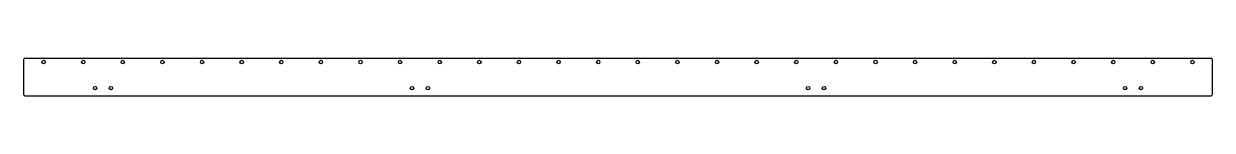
# Model space of a CAD drawing. Header units: millimetres. Extents: x -1500 to 1500, y -25 to 71.
import ezdxf

# ---------------------------------------------------------------- set-up
doc = ezdxf.new("R2010")
doc.units = ezdxf.units.MM

msp = doc.modelspace()

# ---------------------------------------------------------------- linework, layer by layer
at = {"color": 7, "linetype": 'Continuous', "lineweight": 25}
for p, q in [((-1500, -22), (-1500, 68)), ((-1497, 71), (1497, 71)), ((1500, 68), (1500, -22)), ((-1497, -25), (1497, -25))]:
    msp.add_line(p, q, dxfattribs=at)
for centre in [(-1450, 61), (-1350, 61), (-1250, 61), (-1150, 61), (-1050, 61), (-950, 61), (-850, 61), (-750, 61), (-650, 61), (-550, 61), (-450, 61), (-350, 61), (-250, 61), (-150, 61), (-50, 61), (50, 61), (150, 61), (250, 61), (350, 61), (450, 61), (550, 61), (650, 61), (750, 61), (850, 61), (950, 61), (1050, 61), (1150, 61), (1250, 61), (1350, 61), (1450, 61), (-1320, -5), (-1280, -5), (-520, -5), (-480, -5), (480, -5), (520, -5), (1280, -5), (1320, -5)]:
    msp.add_circle(centre, 4.25, dxfattribs=at)
for centre, start, end in [((-1497, 68), 90, 180), ((1497, 68), 0, 90), ((-1497, -22), 180, 270), ((1497, -22), 270, 0)]:
    msp.add_arc(centre, 3, start, end, dxfattribs=at)

doc.saveas('drawing.dxf')
